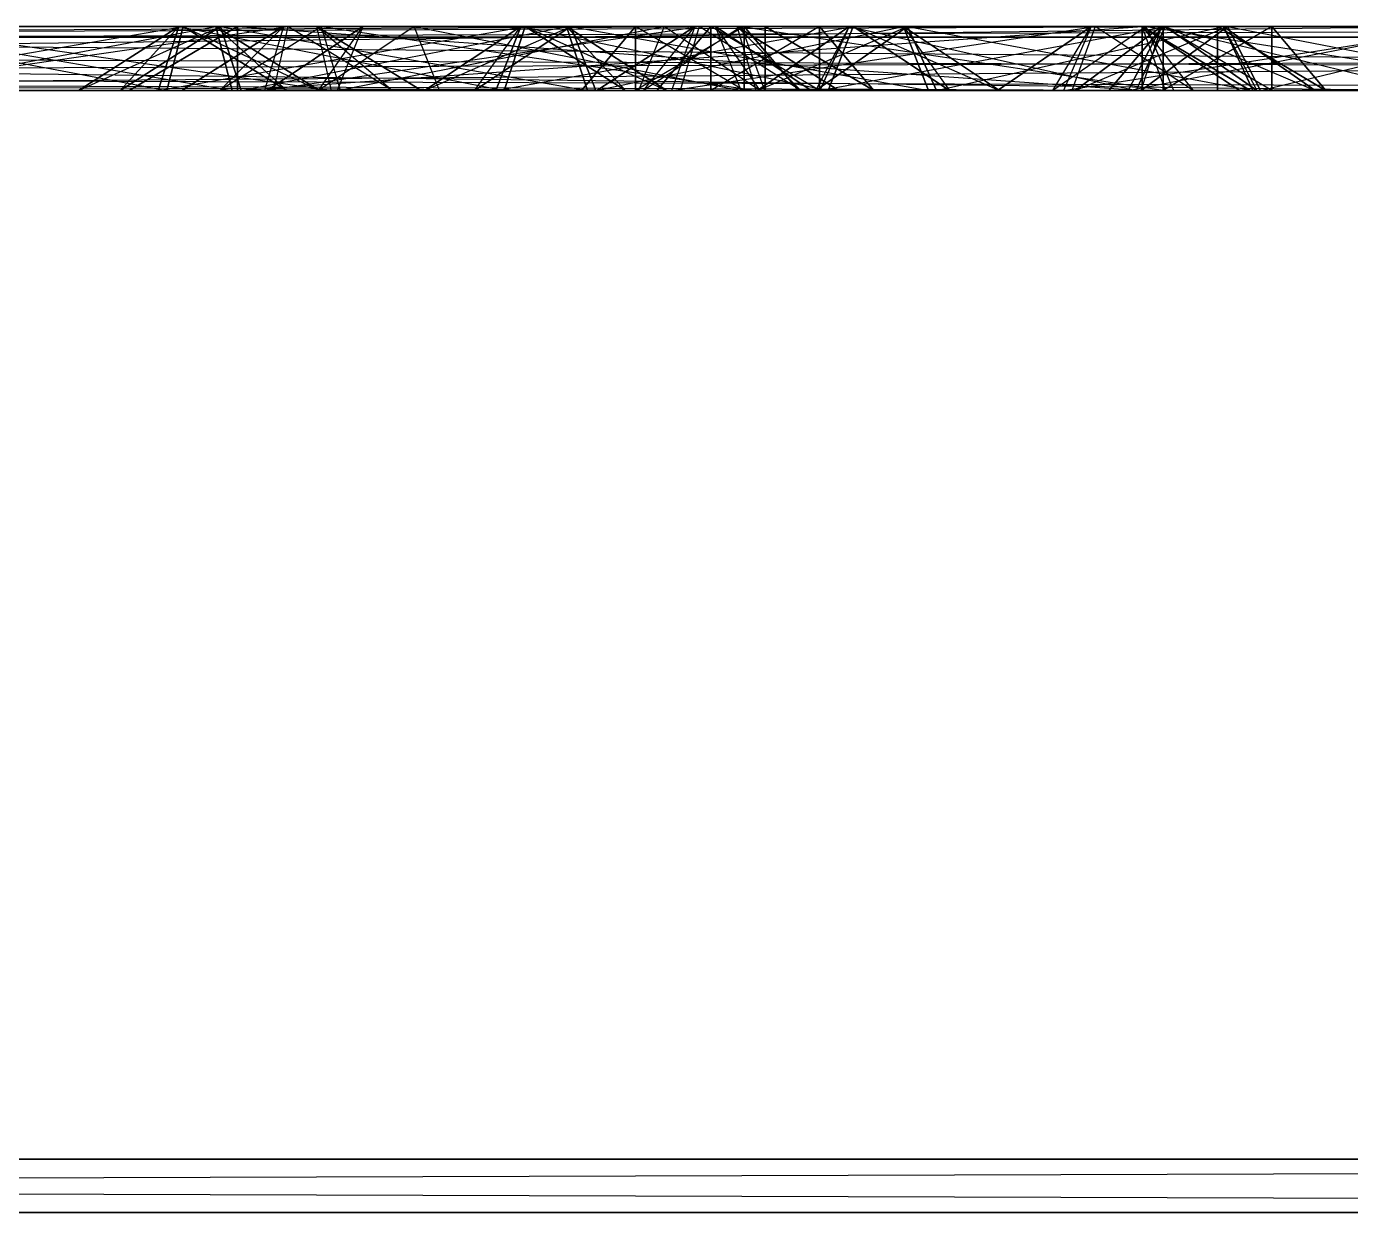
# Model space of a CAD drawing. Extents: x -14.5 to 19.3, y -2 to 15.6.
# Drawn here: x 3.245 to 4.485, y -0.55 to 0.56 of the extents above; entities that cross this region are included whole.
import ezdxf

# ---------------------------------------------------------------- set-up
doc = ezdxf.new("R2010")
doc.units = 0
doc.layers.add('UB3D', color=1, linetype='CONTINUOUS')

msp = doc.modelspace()

# ---------------------------------------------------------------- linework, layer by layer
at = {"layer": 'UB3D', "color": 2}
for points in [[(-12.573002, 0.56, 1.4732), (-12.573002, 0.5, 1.4224), (6.053666, 0.56, 1.4732)], [(-12.573002, 0.5, 1.4224), (6.053666, 0.56, 1.4732), (6.053666, 0.5, 1.4224)], [(-12.573002, 0.5, 1.6256), (-12.573002, 0.56, 1.5748), (6.053666, 0.5, 1.6256)], [(-12.573002, 0.56, 1.5748), (6.053666, 0.5, 1.6256), (6.053666, 0.56, 1.5748)], [(-12.573002, 0.56, 1.4732), (-12.573002, 0.56, 1.5748), (6.053666, 0.56, 1.4732)], [(-12.573002, 0.56, 1.5748), (6.053666, 0.56, 1.4732), (6.053666, 0.56, 1.5748)], [(-12.573002, 0.56, -13.7668), (-12.573002, 0.5, -13.8176), (6.053664, 0.56, -13.7668)], [(-12.573002, 0.5, -13.8176), (6.053664, 0.56, -13.7668), (6.053664, 0.5, -13.8176)], [(-12.573002, 0.5, -13.6144), (-12.573002, 0.56, -13.6652), (6.053664, 0.5, -13.6144)], [(-12.573002, 0.56, -13.6652), (6.053664, 0.5, -13.6144), (6.053664, 0.56, -13.6652)], [(-12.573002, 0.56, -13.7668), (-12.573002, 0.56, -13.6652), (6.053664, 0.56, -13.7668)], [(-12.573002, 0.56, -13.6652), (6.053664, 0.56, -13.7668), (6.053664, 0.56, -13.6652)], [(-10.879668, 0.56, -1.0668), (-10.879668, 0.5, -1.1176), (4.360332, 0.56, -1.0668)], [(-10.879668, 0.5, -1.1176), (4.360332, 0.56, -1.0668), (4.360332, 0.5, -1.1176)], [(-10.879668, 0.5, -0.9144), (-10.879668, 0.56, -0.9652), (4.360332, 0.5, -0.9144)], [(-10.879668, 0.56, -0.9652), (4.360332, 0.5, -0.9144), (4.360332, 0.56, -0.9652)], [(-10.879668, 0.56, -1.0668), (-10.879668, 0.56, -0.9652), (4.360332, 0.56, -1.0668)], [(-10.879668, 0.56, -0.9652), (4.360332, 0.56, -1.0668), (4.360332, 0.56, -0.9652)], [(-10.879668, 0.56, -11.2268), (-10.879668, 0.5, -11.2776), (4.360332, 0.56, -11.2268)], [(-10.879668, 0.5, -11.2776), (4.360332, 0.56, -11.2268), (4.360332, 0.5, -11.2776)], [(-10.879668, 0.5, -11.0744), (-10.879668, 0.56, -11.1252), (4.360332, 0.5, -11.0744)], [(-10.879668, 0.56, -11.1252), (4.360332, 0.5, -11.0744), (4.360332, 0.56, -11.1252)], [(-10.879668, 0.56, -11.2268), (-10.879668, 0.56, -11.1252), (4.360332, 0.56, -11.2268)], [(-10.879668, 0.56, -11.1252), (4.360332, 0.56, -11.2268), (4.360332, 0.56, -11.1252)], [(-10.456336, 0.56, -1.490133), (-10.456336, 0.5, -1.540933), (3.936998, 0.56, -1.490133)], [(-10.456336, 0.5, -1.540933), (3.936998, 0.56, -1.490133), (3.936998, 0.5, -1.540933)], [(-10.456336, 0.5, -1.337733), (-10.456336, 0.56, -1.388533), (3.936998, 0.5, -1.337733)], [(-10.456336, 0.56, -1.388533), (3.936998, 0.5, -1.337733), (3.936998, 0.56, -1.388533)], [(-10.456336, 0.56, -1.490133), (-10.456336, 0.56, -1.388533), (3.936998, 0.56, -1.490133)], [(-10.456336, 0.56, -1.388533), (3.936998, 0.56, -1.490133), (3.936998, 0.56, -1.388533)], [(-10.456336, 0.56, -10.803467), (-10.456336, 0.5, -10.854267), (3.936998, 0.56, -10.803467)], [(-10.456336, 0.5, -10.854267), (3.936998, 0.56, -10.803467), (3.936998, 0.5, -10.854267)], [(-10.456336, 0.5, -10.651067), (-10.456336, 0.56, -10.701867), (3.936998, 0.5, -10.651067)], [(-10.456336, 0.56, -10.701867), (3.936998, 0.5, -10.651067), (3.936998, 0.56, -10.701867)], [(-10.456336, 0.56, -10.803467), (-10.456336, 0.56, -10.701867), (3.936998, 0.56, -10.803467)], [(-10.456336, 0.56, -10.701867), (3.936998, 0.56, -10.803467), (3.936998, 0.56, -10.701867)], [(-0.508, 0.56, 2.785532), (-0.508, 0.5, 2.734732), (4.572, 0.56, 2.785532)], [(-0.508, 0.5, 2.734732), (4.572, 0.56, 2.785532), (4.572, 0.5, 2.734732)], [(-0.508, 0.5, 2.937932), (-0.508, 0.56, 2.887132), (4.572, 0.5, 2.937932)], [(-0.508, 0.56, 2.887132), (4.572, 0.5, 2.937932), (4.572, 0.56, 2.887132)], [(-0.508, 0.56, 2.785532), (-0.508, 0.56, 2.887132), (4.572, 0.56, 2.785532)], [(-0.508, 0.56, 2.887132), (4.572, 0.56, 2.785532), (4.572, 0.56, 2.887132)], [(3.057608, 0.56, 10.694183), (3.042332, 0.5, 10.645734), (3.392215, 0.56, 10.588681)], [(3.042332, 0.5, 10.645734), (3.392215, 0.56, 10.588681), (3.376939, 0.5, 10.540232)], [(3.042332, 0.5, 3.070265), (3.057608, 0.56, 3.021816), (3.376939, 0.5, 3.175767)], [(3.057608, 0.56, 10.694183), (3.088158, 0.56, 10.791079), (3.392215, 0.56, 10.588681)], [(3.057608, 0.56, 3.021816), (3.376939, 0.5, 3.175767), (3.392215, 0.56, 3.127318)], [(3.088158, 0.56, 2.92492), (3.057608, 0.56, 3.021816), (3.422765, 0.56, 3.030422)], [(3.057608, 0.56, 3.021816), (3.422765, 0.56, 3.030422), (3.392215, 0.56, 3.127318)], [(3.089754, 0.56, 11.449484), (3.076178, 0.5, 11.400532), (3.490118, 0.56, 11.338453)], [(3.076178, 0.5, 11.400532), (3.490118, 0.56, 11.338453), (3.476542, 0.5, 11.289501)], [(3.103434, 0.5, 10.839528), (3.088158, 0.56, 10.791079), (3.438041, 0.5, 10.734026)], [(3.088158, 0.56, 10.791079), (3.438041, 0.5, 10.734026), (3.422765, 0.56, 10.685577)], [(3.088158, 0.56, 10.791079), (3.392215, 0.56, 10.588681), (3.422765, 0.56, 10.685577)], [(3.088158, 0.56, 2.92492), (3.103434, 0.5, 2.876471), (3.422765, 0.56, 3.030422)], [(3.089754, 0.56, 11.449484), (3.116904, 0.56, 11.547388), (3.490118, 0.56, 11.338453)], [(3.103434, 0.5, 2.876471), (3.422765, 0.56, 3.030422), (3.438041, 0.5, 2.981973)], [(3.13048, 0.5, 11.59634), (3.116904, 0.56, 11.547388), (3.530844, 0.5, 11.485309)], [(3.116904, 0.56, 11.547388), (3.530844, 0.5, 11.485309), (3.517268, 0.56, 11.436357)], [(3.116904, 0.56, 11.547388), (3.490118, 0.56, 11.338453), (3.517268, 0.56, 11.436357)], [(3.294185, 0.5, 10.629077), (3.38805, 0.56, 10.590197), (3.36861, 0.5, 10.543264)], [(3.294185, 0.5, 10.629077), (3.333065, 0.5, 10.722941), (3.38805, 0.56, 10.590197)], [(3.294185, 0.5, 3.086922), (3.36861, 0.5, 3.172735), (3.38805, 0.56, 3.125802)], [(3.333065, 0.5, 2.993058), (3.294185, 0.5, 3.086922), (3.42693, 0.56, 3.031938)], [(3.294185, 0.5, 3.086922), (3.42693, 0.56, 3.031938), (3.38805, 0.56, 3.125802)], [(3.333065, 0.5, 10.722941), (3.44637, 0.5, 10.730994), (3.42693, 0.56, 10.684061)], [(3.333065, 0.5, 10.722941), (3.38805, 0.56, 10.590197), (3.42693, 0.56, 10.684061)], [(3.333065, 0.5, 2.993058), (3.42693, 0.56, 3.031938), (3.44637, 0.5, 2.985005)], [(3.341511, 0.5, 12.972748), (3.443111, 0.56, 12.972748), (3.443111, 0.5, 12.921948)], [(3.341511, 0.5, 13.074348), (3.443111, 0.5, 13.125148), (3.443111, 0.56, 13.074348)], [(3.341511, 0.5, 12.972748), (3.341511, 0.5, 13.074348), (3.443111, 0.56, 12.972748)], [(3.341511, 0.5, 13.074348), (3.443111, 0.56, 12.972748), (3.443111, 0.56, 13.074348)], [(3.38805, 0.56, 10.590197), (3.36861, 0.5, 10.543264), (3.712189, 0.56, 10.455935)], [(3.36861, 0.5, 10.543264), (3.712189, 0.56, 10.455935), (3.692749, 0.5, 10.409002)], [(3.36861, 0.5, 3.172735), (3.38805, 0.56, 3.125802), (3.692749, 0.5, 3.306997)], [(3.392215, 0.56, 10.588681), (3.376939, 0.5, 10.540232), (3.489112, 0.5, 10.55813)], [(3.376939, 0.5, 3.175767), (3.392215, 0.56, 3.127318), (3.489112, 0.5, 3.157869)], [(3.38805, 0.56, 10.590197), (3.42693, 0.56, 10.684061), (3.712189, 0.56, 10.455935)], [(3.38805, 0.56, 3.125802), (3.692749, 0.5, 3.306997), (3.712189, 0.56, 3.260064)], [(3.42693, 0.56, 3.031938), (3.38805, 0.56, 3.125802), (3.751069, 0.56, 3.1662)], [(3.38805, 0.56, 3.125802), (3.751069, 0.56, 3.1662), (3.712189, 0.56, 3.260064)], [(3.390738, 0.5, 11.375403), (3.485903, 0.56, 11.339823), (3.468113, 0.5, 11.29224)], [(3.390738, 0.5, 11.375403), (3.426318, 0.5, 11.470567), (3.485903, 0.56, 11.339823)], [(3.392215, 0.56, 10.588681), (3.422765, 0.56, 10.685577), (3.489112, 0.5, 10.55813)], [(3.422765, 0.56, 3.030422), (3.392215, 0.56, 3.127318), (3.519662, 0.5, 3.060973)], [(3.392215, 0.56, 3.127318), (3.519662, 0.5, 3.060973), (3.489112, 0.5, 3.157869)], [(3.438041, 0.5, 10.734026), (3.422765, 0.56, 10.685577), (3.519662, 0.5, 10.655026)], [(3.422765, 0.56, 10.685577), (3.489112, 0.5, 10.55813), (3.519662, 0.5, 10.655026)], [(3.422765, 0.56, 3.030422), (3.438041, 0.5, 2.981973), (3.519662, 0.5, 3.060973)], [(3.426318, 0.5, 11.470567), (3.539273, 0.5, 11.48257), (3.521483, 0.56, 11.434987)], [(3.426318, 0.5, 11.470567), (3.485903, 0.56, 11.339823), (3.521483, 0.56, 11.434987)], [(3.44637, 0.5, 10.730994), (3.42693, 0.56, 10.684061), (3.770509, 0.5, 10.596732)], [(3.42693, 0.56, 10.684061), (3.770509, 0.5, 10.596732), (3.751069, 0.56, 10.549799)], [(3.42693, 0.56, 10.684061), (3.712189, 0.56, 10.455935), (3.751069, 0.56, 10.549799)], [(3.42693, 0.56, 3.031938), (3.44637, 0.5, 2.985005), (3.751069, 0.56, 3.1662)], [(3.443111, 0.56, 12.972748), (3.443111, 0.5, 12.921948), (4.289777, 0.56, 12.972748)], [(3.443111, 0.5, 12.921948), (4.289777, 0.56, 12.972748), (4.289777, 0.5, 12.921948)], [(3.443111, 0.5, 13.125148), (3.443111, 0.56, 13.074348), (4.289777, 0.5, 13.125148)], [(3.443111, 0.56, 13.074348), (4.289777, 0.5, 13.125148), (4.289777, 0.56, 13.074348)], [(3.443111, 0.56, 12.972748), (3.443111, 0.56, 13.074348), (4.289777, 0.56, 12.972748)], [(3.443111, 0.56, 13.074348), (4.289777, 0.56, 12.972748), (4.289777, 0.56, 13.074348)], [(3.44637, 0.5, 2.985005), (3.751069, 0.56, 3.1662), (3.770509, 0.5, 3.119267)], [(3.485903, 0.56, 11.339823), (3.468113, 0.5, 11.29224), (3.875066, 0.56, 11.194321)], [(3.468113, 0.5, 11.29224), (3.875066, 0.56, 11.194321), (3.857276, 0.5, 11.146738)], [(3.470677, 0.5, 12.421985), (3.560234, 0.56, 12.374008), (3.536245, 0.5, 12.329229)], [(3.470677, 0.5, 12.421985), (3.518653, 0.5, 12.511541), (3.560234, 0.56, 12.374008)], [(3.490118, 0.56, 11.338453), (3.476542, 0.5, 11.289501), (3.588022, 0.5, 11.311302)], [(3.485903, 0.56, 11.339823), (3.521483, 0.56, 11.434987), (3.875066, 0.56, 11.194321)], [(3.490118, 0.56, 11.338453), (3.517268, 0.56, 11.436357), (3.588022, 0.5, 11.311302)], [(3.530844, 0.5, 11.485309), (3.517268, 0.56, 11.436357), (3.615172, 0.5, 11.409206)], [(3.517268, 0.56, 11.436357), (3.588022, 0.5, 11.311302), (3.615172, 0.5, 11.409206)], [(3.518653, 0.5, 12.511541), (3.632199, 0.5, 12.508343), (3.60821, 0.56, 12.463564)], [(3.518653, 0.5, 12.511541), (3.560234, 0.56, 12.374008), (3.60821, 0.56, 12.463564)], [(3.539273, 0.5, 11.48257), (3.521483, 0.56, 11.434987), (3.928436, 0.5, 11.337068)], [(3.521483, 0.56, 11.434987), (3.928436, 0.5, 11.337068), (3.910646, 0.56, 11.289485)], [(3.521483, 0.56, 11.434987), (3.875066, 0.56, 11.194321), (3.910646, 0.56, 11.289485)], [(3.560234, 0.56, 12.374008), (3.536245, 0.5, 12.329229), (3.842456, 0.56, 12.222818)], [(3.536245, 0.5, 12.329229), (3.842456, 0.56, 12.222818), (3.818467, 0.5, 12.178039)], [(3.560234, 0.56, 12.374008), (3.60821, 0.56, 12.463564), (3.842456, 0.56, 12.222818)], [(3.632199, 0.5, 12.508343), (3.60821, 0.56, 12.463564), (3.914421, 0.5, 12.357153)], [(3.60821, 0.56, 12.463564), (3.914421, 0.5, 12.357153), (3.890432, 0.56, 12.312374)], [(3.60821, 0.56, 12.463564), (3.842456, 0.56, 12.222818), (3.890432, 0.56, 12.312374)], [(3.618054, 0.5, 10.504721), (3.708173, 0.56, 10.457808), (3.684716, 0.5, 10.412748)], [(3.618054, 0.5, 10.504721), (3.664966, 0.5, 10.594839), (3.708173, 0.56, 10.457808)], [(3.618054, 0.5, 3.211278), (3.684716, 0.5, 3.303251), (3.708173, 0.56, 3.258191)], [(3.664966, 0.5, 3.12116), (3.618054, 0.5, 3.211278), (3.755085, 0.56, 3.168073)], [(3.618054, 0.5, 3.211278), (3.755085, 0.56, 3.168073), (3.708173, 0.56, 3.258191)], [(3.664966, 0.5, 10.594839), (3.778542, 0.5, 10.592986), (3.755085, 0.56, 10.547926)], [(3.664966, 0.5, 10.594839), (3.708173, 0.56, 10.457808), (3.755085, 0.56, 10.547926)], [(3.664966, 0.5, 3.12116), (3.755085, 0.56, 3.168073), (3.778542, 0.5, 3.123013)], [(3.708173, 0.56, 10.457808), (3.684716, 0.5, 10.412748), (4.019376, 0.56, 10.295805)], [(3.684716, 0.5, 10.412748), (4.019376, 0.56, 10.295805), (3.995919, 0.5, 10.250745)], [(3.684716, 0.5, 3.303251), (3.708173, 0.56, 3.258191), (3.99592, 0.5, 3.465254)], [(3.712189, 0.56, 10.455935), (3.692749, 0.5, 10.409002), (3.806054, 0.5, 10.417055)], [(3.692749, 0.5, 3.306997), (3.712189, 0.56, 3.260064), (3.806054, 0.5, 3.298944)], [(3.708173, 0.56, 10.457808), (3.755085, 0.56, 10.547926), (4.019376, 0.56, 10.295805)], [(3.708173, 0.56, 3.258191), (3.99592, 0.5, 3.465254), (4.019377, 0.56, 3.420194)], [(3.755085, 0.56, 3.168073), (3.708173, 0.56, 3.258191), (4.066289, 0.56, 3.330076)], [(3.708173, 0.56, 3.258191), (4.066289, 0.56, 3.330076), (4.019377, 0.56, 3.420194)], [(3.712189, 0.56, 10.455935), (3.751069, 0.56, 10.549799), (3.806054, 0.5, 10.417055)], [(3.751069, 0.56, 3.1662), (3.712189, 0.56, 3.260064), (3.844934, 0.5, 3.20508)], [(3.712189, 0.56, 3.260064), (3.844934, 0.5, 3.20508), (3.806054, 0.5, 3.298944)], [(3.770509, 0.5, 10.596732), (3.751069, 0.56, 10.549799), (3.844934, 0.5, 10.510919)], [(3.751069, 0.56, 10.549799), (3.806054, 0.5, 10.417055), (3.844934, 0.5, 10.510919)], [(3.751069, 0.56, 3.1662), (3.770509, 0.5, 3.119267), (3.844934, 0.5, 3.20508)], [(3.778542, 0.5, 10.592986), (3.755085, 0.56, 10.547926), (4.089745, 0.5, 10.430983)], [(3.755085, 0.56, 10.547926), (4.089745, 0.5, 10.430983), (4.066288, 0.56, 10.385923)], [(3.755085, 0.56, 10.547926), (4.019376, 0.56, 10.295805), (4.066288, 0.56, 10.385923)], [(3.755085, 0.56, 3.168073), (3.778542, 0.5, 3.123013), (4.066289, 0.56, 3.330076)], [(3.815644, 0.5, 13.125148), (3.815644, 0.56, 13.023548), (3.764844, 0.5, 13.023548)], [(3.815644, 0.56, 13.023548), (3.764844, 0.5, 13.023548), (3.815644, 0.56, 12.267596)], [(3.764844, 0.5, 13.023548), (3.815644, 0.56, 12.267596), (3.764844, 0.5, 12.267596)], [(3.815644, 0.56, 12.267596), (3.764844, 0.5, 12.267596), (3.815644, 0.5, 12.165996)], [(3.778542, 0.5, 3.123013), (4.066289, 0.56, 3.330076), (4.089746, 0.5, 3.285016)], [(3.779285, 0.5, 11.239791), (3.870987, 0.56, 11.196052), (3.849117, 0.5, 11.150201)], [(3.779285, 0.5, 11.239791), (3.823023, 0.5, 11.331493), (3.870987, 0.56, 11.196052)], [(3.815644, 0.5, 13.125148), (3.917244, 0.5, 13.125148), (3.815644, 0.56, 13.023548)], [(3.917244, 0.5, 13.125148), (3.815644, 0.56, 13.023548), (3.917244, 0.56, 13.023548)], [(3.815644, 0.56, 13.023548), (3.917244, 0.56, 13.023548), (3.815644, 0.56, 12.267596)], [(3.917244, 0.56, 13.023548), (3.815644, 0.56, 12.267596), (3.917244, 0.56, 12.267596)], [(3.815644, 0.56, 12.267596), (3.917244, 0.56, 12.267596), (3.815644, 0.5, 12.165996)], [(3.917244, 0.56, 12.267596), (3.815644, 0.5, 12.165996), (3.917244, 0.5, 12.165996)], [(3.842456, 0.56, 12.222818), (3.818467, 0.5, 12.178039), (3.932013, 0.5, 12.174841)], [(3.823023, 0.5, 11.331493), (3.936595, 0.5, 11.333605), (3.914725, 0.56, 11.287754)], [(3.823023, 0.5, 11.331493), (3.870987, 0.56, 11.196052), (3.914725, 0.56, 11.287754)], [(3.886198, 0.5, -1.337733), (3.886198, 0.56, -1.439333), (3.835398, 0.5, -1.439333)], [(3.886198, 0.56, -1.439333), (3.835398, 0.5, -1.439333), (3.886198, 0.56, -10.752667)], [(3.835398, 0.5, -1.439333), (3.886198, 0.56, -10.752667), (3.835398, 0.5, -10.752667)], [(3.886198, 0.56, -10.752667), (3.835398, 0.5, -10.752667), (3.886198, 0.5, -10.854267)], [(3.842456, 0.56, 12.222818), (3.890432, 0.56, 12.312374), (3.932013, 0.5, 12.174841)], [(3.870987, 0.56, 11.196052), (3.849117, 0.5, 11.150201), (4.245988, 0.56, 11.017186)], [(3.849117, 0.5, 11.150201), (4.245988, 0.56, 11.017186), (4.224118, 0.5, 10.971335)], [(3.875066, 0.56, 11.194321), (3.857276, 0.5, 11.146738), (3.970231, 0.5, 11.158741)], [(3.870987, 0.56, 11.196052), (3.914725, 0.56, 11.287754), (4.245988, 0.56, 11.017186)], [(3.875066, 0.56, 11.194321), (3.910646, 0.56, 11.289485), (3.970231, 0.5, 11.158741)], [(3.886198, 0.5, -1.337733), (3.987798, 0.5, -1.337733), (3.886198, 0.56, -1.439333)], [(3.987798, 0.5, -1.337733), (3.886198, 0.56, -1.439333), (3.987798, 0.56, -1.439333)], [(3.886198, 0.56, -1.439333), (3.987798, 0.56, -1.439333), (3.886198, 0.56, -10.752667)], [(3.987798, 0.56, -1.439333), (3.886198, 0.56, -10.752667), (3.987798, 0.56, -10.752667)], [(3.886198, 0.56, -10.752667), (3.987798, 0.56, -10.752667), (3.886198, 0.5, -10.854267)], [(3.987798, 0.56, -10.752667), (3.886198, 0.5, -10.854267), (3.987798, 0.5, -10.854267)], [(3.914421, 0.5, 12.357153), (3.890432, 0.56, 12.312374), (3.979989, 0.5, 12.264397)], [(3.890432, 0.56, 12.312374), (3.932013, 0.5, 12.174841), (3.979989, 0.5, 12.264397)], [(3.928436, 0.5, 11.337068), (3.910646, 0.56, 11.289485), (4.005811, 0.5, 11.253905)], [(3.910646, 0.56, 11.289485), (3.970231, 0.5, 11.158741), (4.005811, 0.5, 11.253905)], [(3.936595, 0.5, 11.333605), (3.914725, 0.56, 11.287754), (4.311596, 0.5, 11.154739)], [(3.914725, 0.56, 11.287754), (4.311596, 0.5, 11.154739), (4.289726, 0.56, 11.108888)], [(3.914725, 0.56, 11.287754), (4.245988, 0.56, 11.017186), (4.289726, 0.56, 11.108888)], [(3.917244, 0.5, 13.125148), (3.968044, 0.5, 13.023548), (3.917244, 0.56, 13.023548)], [(3.968044, 0.5, 13.023548), (3.917244, 0.56, 13.023548), (3.968044, 0.5, 12.267596)], [(3.917244, 0.56, 13.023548), (3.968044, 0.5, 12.267596), (3.917244, 0.56, 12.267596)], [(3.968044, 0.5, 12.267596), (3.917244, 0.56, 12.267596), (3.917244, 0.5, 12.165996)], [(3.92985, 0.5, 10.352609), (4.015538, 0.56, 10.29802), (3.988243, 0.5, 10.255176)], [(3.92985, 0.5, 10.352609), (3.984438, 0.5, 10.438297), (4.015538, 0.56, 10.29802)], [(3.929851, 0.5, 3.36339), (3.988244, 0.5, 3.460823), (4.015539, 0.56, 3.417979)], [(3.984439, 0.5, 3.277702), (3.929851, 0.5, 3.36339), (4.070127, 0.56, 3.332291)], [(3.929851, 0.5, 3.36339), (4.070127, 0.56, 3.332291), (4.015539, 0.56, 3.417979)], [(3.936998, 0.56, -1.490133), (3.936998, 0.5, -1.540933), (4.038598, 0.5, -1.490133)], [(3.936998, 0.5, -1.337733), (3.936998, 0.56, -1.388533), (4.038598, 0.5, -1.388533)], [(3.936998, 0.56, -1.490133), (3.936998, 0.56, -1.388533), (4.038598, 0.5, -1.490133)], [(3.936998, 0.56, -1.388533), (4.038598, 0.5, -1.490133), (4.038598, 0.5, -1.388533)], [(3.936998, 0.56, -10.803467), (3.936998, 0.5, -10.854267), (4.038598, 0.5, -10.803467)], [(3.936998, 0.5, -10.651067), (3.936998, 0.56, -10.701867), (4.038598, 0.5, -10.701867)], [(3.936998, 0.56, -10.803467), (3.936998, 0.56, -10.701867), (4.038598, 0.5, -10.803467)], [(3.936998, 0.56, -10.701867), (4.038598, 0.5, -10.803467), (4.038598, 0.5, -10.701867)], [(3.984438, 0.5, 10.438297), (4.097421, 0.5, 10.426552), (4.070126, 0.56, 10.383708)], [(3.984438, 0.5, 10.438297), (4.015538, 0.56, 10.29802), (4.070126, 0.56, 10.383708)], [(3.984439, 0.5, 3.277702), (4.070127, 0.56, 3.332291), (4.097422, 0.5, 3.289447)], [(3.987798, 0.5, -1.337733), (4.038598, 0.5, -1.439333), (3.987798, 0.56, -1.439333)], [(4.038598, 0.5, -1.439333), (3.987798, 0.56, -1.439333), (4.038598, 0.5, -10.752667)], [(3.987798, 0.56, -1.439333), (4.038598, 0.5, -10.752667), (3.987798, 0.56, -10.752667)], [(4.038598, 0.5, -10.752667), (3.987798, 0.56, -10.752667), (3.987798, 0.5, -10.854267)], [(4.015538, 0.56, 10.29802), (3.988243, 0.5, 10.255176), (4.311438, 0.56, 10.109511)], [(3.988243, 0.5, 10.255176), (4.311438, 0.56, 10.109511), (4.284143, 0.5, 10.066667)], [(3.988244, 0.5, 3.460823), (4.015539, 0.56, 3.417979), (4.284143, 0.5, 3.649332)], [(4.019376, 0.56, 10.295805), (3.995919, 0.5, 10.250745), (4.109495, 0.5, 10.248892)], [(3.99592, 0.5, 3.465254), (4.019377, 0.56, 3.420194), (4.109496, 0.5, 3.467107)], [(4.015538, 0.56, 10.29802), (4.070126, 0.56, 10.383708), (4.311438, 0.56, 10.109511)], [(4.015539, 0.56, 3.417979), (4.284143, 0.5, 3.649332), (4.311438, 0.56, 3.606488)], [(4.070127, 0.56, 3.332291), (4.015539, 0.56, 3.417979), (4.366026, 0.56, 3.5208)], [(4.015539, 0.56, 3.417979), (4.366026, 0.56, 3.5208), (4.311438, 0.56, 3.606488)], [(4.019376, 0.56, 10.295805), (4.066288, 0.56, 10.385923), (4.109495, 0.5, 10.248892)], [(4.066289, 0.56, 3.330076), (4.019377, 0.56, 3.420194), (4.156408, 0.5, 3.376989)], [(4.019377, 0.56, 3.420194), (4.156408, 0.5, 3.376989), (4.109496, 0.5, 3.467107)], [(4.089745, 0.5, 10.430983), (4.066288, 0.56, 10.385923), (4.156407, 0.5, 10.33901)], [(4.066288, 0.56, 10.385923), (4.109495, 0.5, 10.248892), (4.156407, 0.5, 10.33901)], [(4.066289, 0.56, 3.330076), (4.089746, 0.5, 3.285016), (4.156408, 0.5, 3.376989)], [(4.097421, 0.5, 10.426552), (4.070126, 0.56, 10.383708), (4.393321, 0.5, 10.238043)], [(4.070126, 0.56, 10.383708), (4.393321, 0.5, 10.238043), (4.366026, 0.56, 10.195199)], [(4.070126, 0.56, 10.383708), (4.311438, 0.56, 10.109511), (4.366026, 0.56, 10.195199)], [(4.070127, 0.56, 3.332291), (4.097422, 0.5, 3.289447), (4.366026, 0.56, 3.5208)], [(4.097422, 0.5, 3.289447), (4.366026, 0.56, 3.5208), (4.393321, 0.5, 3.477956)], [(4.154534, 0.5, 11.070832), (4.242075, 0.56, 11.019267), (4.216292, 0.5, 10.975496)], [(4.154534, 0.5, 11.070832), (4.206098, 0.5, 11.158372), (4.242075, 0.56, 11.019267)], [(4.206098, 0.5, 11.158372), (4.319422, 0.5, 11.150578), (4.293639, 0.56, 11.106807)], [(4.206098, 0.5, 11.158372), (4.242075, 0.56, 11.019267), (4.293639, 0.56, 11.106807)], [(4.242075, 0.56, 11.019267), (4.216292, 0.5, 10.975496), (4.60006, 0.56, 10.808397)], [(4.216292, 0.5, 10.975496), (4.60006, 0.56, 10.808397), (4.574277, 0.5, 10.764626)], [(4.245988, 0.56, 11.017186), (4.224118, 0.5, 10.971335), (4.33769, 0.5, 10.973447)], [(4.227204, 0.5, 10.173902), (4.307808, 0.56, 10.112053), (4.276883, 0.5, 10.071751)], [(4.227204, 0.5, 10.173902), (4.289052, 0.5, 10.254506), (4.307808, 0.56, 10.112053)], [(4.227204, 0.5, 3.542097), (4.276883, 0.5, 3.644248), (4.307808, 0.56, 3.603946)], [(4.289052, 0.5, 3.461493), (4.227204, 0.5, 3.542097), (4.369656, 0.56, 3.523342)], [(4.227204, 0.5, 3.542097), (4.369656, 0.56, 3.523342), (4.307808, 0.56, 3.603946)], [(4.242075, 0.56, 11.019267), (4.293639, 0.56, 11.106807), (4.60006, 0.56, 10.808397)], [(4.245988, 0.56, 11.017186), (4.289726, 0.56, 11.108888), (4.33769, 0.5, 10.973447)], [(4.309532, 0.5, -0.9144), (4.309532, 0.56, -1.016), (4.258732, 0.5, -1.016)], [(4.309532, 0.56, -1.016), (4.258732, 0.5, -1.016), (4.309532, 0.56, -11.176)], [(4.258732, 0.5, -1.016), (4.309532, 0.56, -11.176), (4.258732, 0.5, -11.176)], [(4.309532, 0.56, -11.176), (4.258732, 0.5, -11.176), (4.309532, 0.5, -11.2776)], [(4.307808, 0.56, 10.112053), (4.276883, 0.5, 10.071751), (4.586153, 0.56, 9.898472)], [(4.276883, 0.5, 10.071751), (4.586153, 0.56, 9.898472), (4.555228, 0.5, 9.85817)], [(4.276883, 0.5, 3.644248), (4.307808, 0.56, 3.603946), (4.555228, 0.5, 3.857829)], [(4.311438, 0.56, 10.109511), (4.284143, 0.5, 10.066667), (4.397126, 0.5, 10.054922)], [(4.284143, 0.5, 3.649332), (4.311438, 0.56, 3.606488), (4.397126, 0.5, 3.661077)], [(4.289052, 0.5, 10.254506), (4.400581, 0.5, 10.232959), (4.369656, 0.56, 10.192657)], [(4.289052, 0.5, 10.254506), (4.307808, 0.56, 10.112053), (4.369656, 0.56, 10.192657)], [(4.289052, 0.5, 3.461493), (4.369656, 0.56, 3.523342), (4.400581, 0.5, 3.48304)], [(4.311596, 0.5, 11.154739), (4.289726, 0.56, 11.108888), (4.381428, 0.5, 11.065149)], [(4.289726, 0.56, 11.108888), (4.33769, 0.5, 10.973447), (4.381428, 0.5, 11.065149)], [(4.289777, 0.56, 12.972748), (4.289777, 0.5, 12.921948), (4.391377, 0.5, 12.972748)], [(4.289777, 0.5, 13.125148), (4.289777, 0.56, 13.074348), (4.391377, 0.5, 13.074348)], [(4.289777, 0.56, 12.972748), (4.289777, 0.56, 13.074348), (4.391377, 0.5, 12.972748)], [(4.289777, 0.56, 13.074348), (4.391377, 0.5, 12.972748), (4.391377, 0.5, 13.074348)], [(4.319422, 0.5, 11.150578), (4.293639, 0.56, 11.106807), (4.677407, 0.5, 10.939708)], [(4.293639, 0.56, 11.106807), (4.677407, 0.5, 10.939708), (4.651624, 0.56, 10.895937)], [(4.293639, 0.56, 11.106807), (4.60006, 0.56, 10.808397), (4.651624, 0.56, 10.895937)], [(4.307808, 0.56, 10.112053), (4.369656, 0.56, 10.192657), (4.586153, 0.56, 9.898472)], [(4.307808, 0.56, 3.603946), (4.555228, 0.5, 3.857829), (4.586153, 0.56, 3.817527)], [(4.369656, 0.56, 3.523342), (4.307808, 0.56, 3.603946), (4.648001, 0.56, 3.736923)], [(4.307808, 0.56, 3.603946), (4.648001, 0.56, 3.736923), (4.586153, 0.56, 3.817527)], [(4.309532, 0.5, -0.9144), (4.411132, 0.5, -0.9144), (4.309532, 0.56, -1.016)], [(4.411132, 0.5, -0.9144), (4.309532, 0.56, -1.016), (4.411132, 0.56, -1.016)], [(4.309532, 0.56, -1.016), (4.411132, 0.56, -1.016), (4.309532, 0.56, -11.176)], [(4.411132, 0.56, -1.016), (4.309532, 0.56, -11.176), (4.411132, 0.56, -11.176)], [(4.309532, 0.56, -11.176), (4.411132, 0.56, -11.176), (4.309532, 0.5, -11.2776)], [(4.411132, 0.56, -11.176), (4.309532, 0.5, -11.2776), (4.411132, 0.5, -11.2776)], [(4.311438, 0.56, 10.109511), (4.366026, 0.56, 10.195199), (4.397126, 0.5, 10.054922)], [(4.366026, 0.56, 3.5208), (4.311438, 0.56, 3.606488), (4.451714, 0.5, 3.575389)], [(4.311438, 0.56, 3.606488), (4.451714, 0.5, 3.575389), (4.397126, 0.5, 3.661077)], [(4.360332, 0.56, -1.0668), (4.360332, 0.5, -1.1176), (4.461932, 0.5, -1.0668)], [(4.360332, 0.5, -0.9144), (4.360332, 0.56, -0.9652), (4.461932, 0.5, -0.9652)], [(4.360332, 0.56, -1.0668), (4.360332, 0.56, -0.9652), (4.461932, 0.5, -1.0668)], [(4.360332, 0.56, -0.9652), (4.461932, 0.5, -1.0668), (4.461932, 0.5, -0.9652)], [(4.360332, 0.56, -11.2268), (4.360332, 0.5, -11.2776), (4.461932, 0.5, -11.2268)], [(4.360332, 0.5, -11.0744), (4.360332, 0.56, -11.1252), (4.461932, 0.5, -11.1252)], [(4.360332, 0.56, -11.2268), (4.360332, 0.56, -11.1252), (4.461932, 0.5, -11.2268)], [(4.360332, 0.56, -11.1252), (4.461932, 0.5, -11.2268), (4.461932, 0.5, -11.1252)], [(4.393321, 0.5, 10.238043), (4.366026, 0.56, 10.195199), (4.451714, 0.5, 10.14061)], [(4.366026, 0.56, 10.195199), (4.397126, 0.5, 10.054922), (4.451714, 0.5, 10.14061)], [(4.366026, 0.56, 3.5208), (4.393321, 0.5, 3.477956), (4.451714, 0.5, 3.575389)], [(4.400581, 0.5, 10.232959), (4.369656, 0.56, 10.192657), (4.678926, 0.5, 10.019378)], [(4.369656, 0.56, 10.192657), (4.678926, 0.5, 10.019378), (4.648001, 0.56, 9.979076)], [(4.369656, 0.56, 10.192657), (4.586153, 0.56, 9.898472), (4.648001, 0.56, 9.979076)], [(4.369656, 0.56, 3.523342), (4.400581, 0.5, 3.48304), (4.648001, 0.56, 3.736923)], [(4.400581, 0.5, 3.48304), (4.648001, 0.56, 3.736923), (4.678926, 0.5, 3.696621)], [(4.411132, 0.5, -0.9144), (4.461932, 0.5, -1.016), (4.411132, 0.56, -1.016)], [(4.461932, 0.5, -1.016), (4.411132, 0.56, -1.016), (4.461932, 0.5, -11.176)], [(4.411132, 0.56, -1.016), (4.461932, 0.5, -11.176), (4.411132, 0.56, -11.176)], [(4.461932, 0.5, -11.176), (4.411132, 0.56, -11.176), (4.411132, 0.5, -11.2776)]]:
    msp.add_3dface(points, dxfattribs=at)
at = {"layer": 'UB3D', "color": 253}
for points in [[(-2.772834, 0.55, -6.6675), (-2.772834, 0.5, -6.731), (11.264, 0.55, -6.6675)], [(-2.772834, 0.5, -6.731), (11.264, 0.55, -6.6675), (11.264, 0.5, -6.731)], [(-2.772834, 0.5, -6.477), (-2.772834, 0.55, -6.5405), (11.264, 0.5, -6.477)], [(-2.772834, 0.55, -6.5405), (11.264, 0.5, -6.477), (11.264, 0.55, -6.5405)], [(-2.772834, 0.55, -6.6675), (-2.772834, 0.55, -6.5405), (11.264, 0.55, -6.6675)], [(-2.772834, 0.55, -6.5405), (11.264, 0.55, -6.6675), (11.264, 0.55, -6.5405)], [(2.032, 0.55, 5.5245), (2.032, 0.5, 5.461), (8.636, 0.55, 5.5245)], [(2.032, 0.5, 5.461), (8.636, 0.55, 5.5245), (8.636, 0.5, 5.461)], [(2.032, 0.5, 5.715), (2.032, 0.55, 5.6515), (8.636, 0.5, 5.715)], [(2.032, 0.55, 5.6515), (8.636, 0.5, 5.715), (8.636, 0.55, 5.6515)], [(2.032, 0.55, 5.5245), (2.032, 0.55, 5.6515), (8.636, 0.55, 5.5245)], [(2.032, 0.55, 5.6515), (8.636, 0.55, 5.5245), (8.636, 0.55, 5.6515)], [(-7.112, -0.55, 9.7155), (-7.112, -0.5, 9.779), (8.763, -0.55, 9.7155)], [(-7.112, -0.5, 9.779), (8.763, -0.55, 9.7155), (8.763, -0.5, 9.779)], [(-7.112, -0.5, 9.525), (-7.112, -0.55, 9.5885), (8.763, -0.5, 9.525)], [(-7.112, -0.55, 9.5885), (8.763, -0.5, 9.525), (8.763, -0.55, 9.5885)], [(-7.112, -0.55, 9.7155), (-7.112, -0.55, 9.5885), (8.763, -0.55, 9.7155)], [(-7.112, -0.55, 9.5885), (8.763, -0.55, 9.7155), (8.763, -0.55, 9.5885)]]:
    msp.add_3dface(points, dxfattribs=at)
at = {"layer": 'UB3D', "color": 94}
for points in [[(-14.478, 0.5, -14.986), (19.304, 0.5, -14.986), (19.304, -0.5, -14.986), (-14.478, -0.5, -14.986)], [(19.304, 0.5, 13.97097), (-14.478, 0.5, 13.97097), (-14.478, -0.5, 13.97097), (19.304, -0.5, 13.97097)], [(-14.478, 0.5, 13.97097), (-14.478, 0.5, -14.986), (19.304, 0.5, -14.986)], [(-14.478, 0.5, 13.97097), (19.304, 0.5, -14.986), (19.304, 0.5, 13.97097)], [(-14.478, 0.5, 13.97097), (19.304, 0.5, 13.97097), (-14.478, 0.5, 13.97097)], [(-14.478, -0.5, 13.97097), (19.304, -0.5, 13.97097), (19.304, -0.5, -14.986)], [(-14.478, -0.5, 13.97097), (19.304, -0.5, -14.986), (-14.478, -0.5, -14.986)]]:
    msp.add_3dface(points, dxfattribs=at)

doc.saveas('drawing.dxf')
